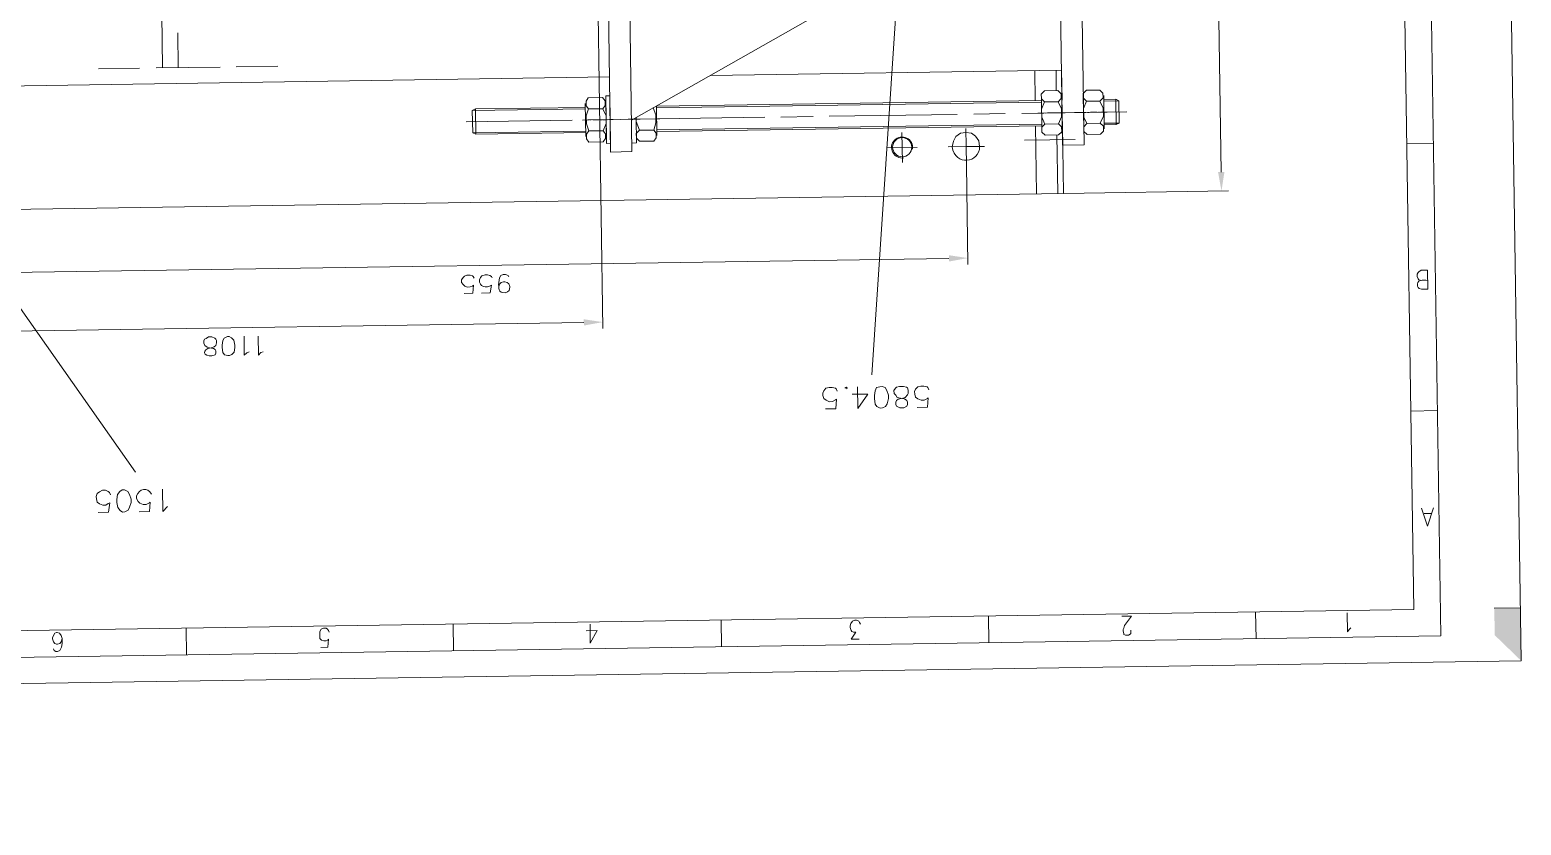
# Model space of a CAD drawing. Header units: millimetres. Extents: x -48 to 5523, y -114 to 5147.
# Drawn here: x -37.728 to -36.156, y -114.431 to -113.593 of the extents above; entities that cross this region are included whole.
import ezdxf

# ---------------------------------------------------------------- set-up
doc = ezdxf.new("R2010")
doc.units = ezdxf.units.MM
doc.layers.add('PDF_Geometry', color=7, linetype='Continuous')
doc.layers.add('PDF_Solid Fills', color=7, linetype='Continuous')

msp = doc.modelspace()

# ---------------------------------------------------------------- linework, layer by layer
at = {"layer": 'PDF_Geometry', "lineweight": 13}
for points in [[(-47.5984, -114.4313), (-47.6491, -111.0825), (-36.2071, -110.9093), (-36.1564, -114.258)], [(-47.5713, -114.4034), (-47.6212, -111.1096), (-36.2909, -110.938), (-36.241, -114.2318)], [(-47.5434, -114.3747), (-47.5925, -111.1375), (-36.3188, -110.9668), (-36.2697, -114.2039)], [(-36.6147, -113.6566), (-36.6006, -113.6564), (-36.5972, -113.6596), (-36.5971, -113.6646), (-36.6004, -113.668), (-36.6145, -113.6682), (-36.6179, -113.665), (-36.618, -113.66)], [(-37.1397, -113.6645), (-37.1247, -113.6643), (-37.1221, -113.6676), (-37.122, -113.6726), (-37.1245, -113.676), (-37.1395, -113.6762), (-37.142, -113.6729), (-37.1421, -113.6679)], [(-37.1206, -113.7126), (-37.1214, -113.6626), (-37.1172, -113.6625), (-37.1164, -113.7125)], [(-36.6589, -113.6572), (-36.6447, -113.657), (-36.6413, -113.6603), (-36.6413, -113.6653), (-36.6445, -113.6687), (-36.6587, -113.6689), (-36.6621, -113.6656), (-36.6622, -113.6606)], [(-37.124, -113.711), (-37.1215, -113.7076), (-37.1216, -113.7026), (-37.1241, -113.6993), (-37.1391, -113.6995), (-37.1416, -113.7029), (-37.1415, -113.7079), (-37.139, -113.7112)], [(-36.644, -113.7037), (-36.6407, -113.7003), (-36.6408, -113.6953), (-36.6442, -113.692), (-36.6584, -113.6922), (-36.6616, -113.6956), (-36.6616, -113.7006), (-36.6582, -113.7039)], [(-36.5999, -113.703), (-36.5966, -113.6996), (-36.5966, -113.6946), (-36.6, -113.6914), (-36.6142, -113.6916), (-36.6175, -113.695), (-36.6174, -113.7), (-36.614, -113.7032)], [(-37.5181, -113.9361), (-37.5156, -113.9352), (-37.5131, -113.9327), (-37.5124, -113.9277), (-37.5124, -113.9252), (-37.5133, -113.9202), (-37.5159, -113.9177), (-37.5184, -113.9161), (-37.5201, -113.9161), (-37.5234, -113.9179), (-37.525, -113.9204), (-37.5258, -113.9254), (-37.5257, -113.9279), (-37.5248, -113.9329), (-37.5231, -113.9354), (-37.5198, -113.9361)], [(-36.8297, -113.9915), (-36.8264, -113.9898), (-36.8247, -113.9873), (-36.8232, -113.9814), (-36.8232, -113.9781), (-36.825, -113.9731), (-36.8267, -113.9698), (-36.83, -113.969), (-36.8325, -113.9691), (-36.8358, -113.97), (-36.8375, -113.9733), (-36.8382, -113.9783), (-36.8382, -113.9817), (-36.8372, -113.9875), (-36.8355, -113.99), (-36.8322, -113.9916)], [(-36.8072, -113.9912), (-36.8039, -113.9895), (-36.8031, -113.9878), (-36.8031, -113.9853), (-36.804, -113.9836), (-36.8065, -113.982), (-36.8107, -113.9812), (-36.814, -113.9805), (-36.8157, -113.978), (-36.8174, -113.9763), (-36.8175, -113.973), (-36.8158, -113.9705), (-36.815, -113.9696), (-36.8117, -113.9688), (-36.8075, -113.9687), (-36.8042, -113.9695), (-36.8033, -113.9703), (-36.8025, -113.9728), (-36.8024, -113.9761), (-36.8032, -113.9778), (-36.8057, -113.9803), (-36.8082, -113.9812), (-36.8132, -113.9821), (-36.8148, -113.9838), (-36.8156, -113.9855), (-36.8156, -113.988), (-36.8147, -113.9896), (-36.8113, -113.9913)], [(-37.6281, -114.1011), (-37.6248, -114.0994), (-37.6232, -114.0961), (-37.6216, -114.091), (-37.6216, -114.0877), (-37.6234, -114.0827), (-37.6251, -114.0794), (-37.6285, -114.0778), (-37.631, -114.0778), (-37.6334, -114.0795), (-37.6359, -114.0829), (-37.6366, -114.0879), (-37.6366, -114.0913), (-37.6357, -114.0963), (-37.6331, -114.0995), (-37.6306, -114.1012)]]:
    msp.add_lwpolyline(points, close=True, dxfattribs=at)
for points in [[(-36.4726, -113.7428), (-36.4932, -112.3838)], [(-36.646, -113.2978), (-36.6397, -113.7145), (-36.6172, -113.7141), (-36.6236, -113.29)], [(-37.1315, -113.4352), (-37.1334, -113.3052), (-37.1315, -113.4352), (-37.1243, -113.9077)], [(-36.8057, -113.4269), (-36.841, -113.9567)], [(-37.4864, -113.4956), (-36.854, -113.486), (-36.853, -113.551), (-37.0943, -113.688)], [(-37.5894, -113.5763), (-37.5885, -113.633)], [(-37.1186, -113.5692), (-37.1163, -113.7217), (-37.0938, -113.7213), (-37.0961, -113.5689)], [(-37.5724, -113.5961), (-37.5719, -113.6327)], [(-38.9314, -113.6183), (-38.9287, -113.8), (-38.3762, -113.7916), (-36.6389, -113.7653), (-36.4648, -113.7626)], [(-37.6127, -113.6333), (-37.656, -113.634)], [(-37.5277, -113.6321), (-37.5952, -113.6331)], [(-37.4669, -113.6311), (-37.511, -113.6318)], [(-36.6404, -113.667), (-36.6409, -113.6353), (-37.0108, -113.6409)], [(-36.6687, -113.6674), (-36.6692, -113.6357)], [(-36.6464, -113.6571), (-36.6467, -113.6354)], [(-37.1175, -113.6425), (-38.0541, -113.6567)], [(-37.6171, -114.0593), (-37.8896, -113.6717)], [(-37.1424, -113.7054), (-37.1429, -113.6704)], [(-37.1207, -113.7051), (-37.1212, -113.6701)], [(-36.6621, -113.6673), (-37.0679, -113.6734), (-37.0674, -113.7043)], [(-37.0678, -113.6751), (-36.662, -113.669)], [(-36.6616, -113.6981), (-36.6621, -113.6631)], [(-36.6584, -113.6922), (-36.6618, -113.6848), (-36.6619, -113.6765), (-36.6587, -113.6689)], [(-36.6445, -113.6687), (-36.6411, -113.6761), (-36.641, -113.6845), (-36.6442, -113.692)], [(-36.6399, -113.6978), (-36.6405, -113.6628)], [(-36.6174, -113.6975), (-36.618, -113.6625)], [(-36.6142, -113.6916), (-36.6176, -113.6841), (-36.6178, -113.6758), (-36.6145, -113.6682)], [(-36.6004, -113.668), (-36.5969, -113.6755), (-36.5968, -113.6838), (-36.6, -113.6914)], [(-36.5958, -113.6971), (-36.5963, -113.6621)], [(-36.5958, -113.693), (-36.5833, -113.6928), (-36.58, -113.6911), (-36.5804, -113.6677), (-36.5837, -113.6661), (-36.5962, -113.6663)], [(-36.5962, -113.668), (-36.5804, -113.6677)], [(-36.5833, -113.6928), (-36.5837, -113.6661)], [(-37.2685, -113.6898), (-37.1568, -113.6881)], [(-37.1428, -113.6746), (-37.2587, -113.6763), (-37.262, -113.678)], [(-37.1428, -113.6762), (-37.262, -113.678), (-37.2616, -113.7014), (-37.2583, -113.703), (-37.1424, -113.7012)], [(-37.2583, -113.703), (-37.2587, -113.6763)], [(-37.146, -113.688), (-37.1393, -113.6879)], [(-37.1391, -113.6995), (-37.1417, -113.6921), (-37.1419, -113.6837), (-37.1395, -113.6762)], [(-37.1401, -113.6879), (-37.106, -113.6873)], [(-37.1385, -113.6878), (-37.1368, -113.6878)], [(-37.1351, -113.6878), (-37.1285, -113.6877)], [(-37.1268, -113.6877), (-37.1251, -113.6876)], [(-37.0852, -113.687), (-37.126, -113.6877)], [(-37.1245, -113.676), (-37.121, -113.6834), (-37.1209, -113.6917), (-37.1241, -113.6993)], [(-37.1193, -113.6876), (-37.1176, -113.6875), (-37.1243, -113.6876), (-37.121, -113.6876)], [(-37.1168, -113.6875), (-37.1135, -113.6875)], [(-37.0976, -113.6872), (-37.086, -113.687)], [(-37.0939, -113.7122), (-37.0889, -113.7121), (-37.0893, -113.6854)], [(-37.0927, -113.6871), (-37.0643, -113.6867)], [(-37.0893, -113.6871), (-36.9535, -113.685)], [(-37.0708, -113.6985), (-37.0684, -113.6909), (-37.0685, -113.6826), (-37.0712, -113.6752)], [(-36.9368, -113.6848), (-36.9027, -113.6843)], [(-36.886, -113.684), (-36.751, -113.682)], [(-36.7335, -113.6817), (-36.7002, -113.6812)], [(-36.6827, -113.6809), (-36.5719, -113.6793)], [(-36.666, -113.6807), (-36.6594, -113.6806)], [(-36.6577, -113.6806), (-36.656, -113.6805)], [(-36.6552, -113.6805), (-36.6477, -113.6804)], [(-36.6544, -113.6805), (-36.6002, -113.6797)], [(-36.646, -113.6804), (-36.6452, -113.6804)], [(-36.6435, -113.6803), (-36.6369, -113.6802)], [(-36.6219, -113.68), (-36.6152, -113.6799)], [(-36.6135, -113.6799), (-36.6119, -113.6799)], [(-36.6102, -113.6798), (-36.6035, -113.6797)], [(-36.6019, -113.6797), (-36.601, -113.6797)], [(-36.5994, -113.6797), (-36.5927, -113.6796)], [(-37.2616, -113.7014), (-37.1425, -113.6996)], [(-37.0893, -113.6896), (-37.0858, -113.6987), (-37.0891, -113.7021), (-37.089, -113.7071), (-37.0856, -113.7104), (-37.0706, -113.7101), (-37.0682, -113.7068), (-37.0683, -113.7018), (-37.0708, -113.6985), (-37.0858, -113.6987)], [(-37.0675, -113.6984), (-36.6617, -113.6923)], [(-37.0675, -113.7001), (-36.6617, -113.694)], [(-36.8091, -113.7012), (-36.8088, -113.717), (-36.8086, -113.7328)], [(-36.7272, -113.7158), (-36.7281, -113.71), (-36.7315, -113.705), (-36.7357, -113.7017), (-36.7416, -113.701), (-36.7474, -113.7019), (-36.7523, -113.7053), (-36.7548, -113.7104), (-36.7563, -113.7162)], [(-36.7416, -113.6968), (-36.7413, -113.716), (-36.7222, -113.7157)], [(-36.6672, -113.7657), (-36.6683, -113.6941)], [(-36.6447, -113.7654), (-36.6457, -113.7037)], [(-36.6389, -113.7653), (-36.64, -113.6936), (-36.6398, -113.7086)], [(-36.5959, -113.6913), (-36.58, -113.6911)], [(-36.8247, -113.7173), (-36.793, -113.7168)], [(-36.7605, -113.7163), (-36.7413, -113.716), (-36.741, -113.7352), (-36.7395, -113.8401)], [(-36.6798, -113.7092), (-36.6264, -113.7084)], [(-36.2772, -113.7131), (-36.2488, -113.7127)], [(-36.7596, -113.8338), (-37.7969, -113.8495)], [(-37.2707, -113.8707), (-37.2616, -113.8706), (-37.2609, -113.8622), (-37.2617, -113.8631), (-37.2642, -113.8639), (-37.2675, -113.864), (-37.27, -113.8632), (-37.2717, -113.8615), (-37.2734, -113.8591), (-37.2734, -113.8566), (-37.2718, -113.854), (-37.2702, -113.8524), (-37.2677, -113.8515), (-37.2643, -113.8514), (-37.2618, -113.8522), (-37.261, -113.853), (-37.2601, -113.8547)], [(-37.2543, -113.8563), (-37.2535, -113.8538), (-37.2518, -113.8521), (-37.2485, -113.8512), (-37.246, -113.8512), (-37.2435, -113.8519), (-37.2418, -113.8528), (-37.241, -113.8544)], [(-37.2342, -113.8593), (-37.2335, -113.8543), (-37.2318, -113.8518), (-37.2294, -113.8509), (-37.2269, -113.8509), (-37.2243, -113.8517), (-37.2235, -113.8533)], [(-37.2342, -113.8635), (-37.2334, -113.861), (-37.2317, -113.8593), (-37.2292, -113.8584), (-37.2276, -113.8584), (-37.2251, -113.8592), (-37.2234, -113.8608), (-37.2225, -113.8633), (-37.2225, -113.8641), (-37.2233, -113.8675), (-37.2249, -113.8692), (-37.2274, -113.87)], [(-36.2616, -113.8571), (-36.2642, -113.8563), (-36.265, -113.8555), (-36.2659, -113.853), (-36.2659, -113.8505), (-36.2651, -113.8488), (-36.2643, -113.848), (-36.2618, -113.8462), (-36.2551, -113.8461), (-36.2548, -113.8661), (-36.2615, -113.8662), (-36.264, -113.8655), (-36.2649, -113.8646), (-36.2657, -113.863)], [(-37.2524, -113.8704), (-37.2432, -113.8703), (-37.2417, -113.8619)], [(-38.3543, -113.9196), (-37.1444, -113.9013)], [(-37.5364, -113.9364), (-37.5331, -113.9355), (-37.5323, -113.9338), (-37.5323, -113.9313), (-37.5332, -113.9297), (-37.5349, -113.9289), (-37.5391, -113.9281), (-37.5416, -113.9273), (-37.5441, -113.9257), (-37.545, -113.9232), (-37.545, -113.9207), (-37.5442, -113.919), (-37.5425, -113.9182), (-37.5401, -113.9164), (-37.5367, -113.9164), (-37.5334, -113.918), (-37.5325, -113.9188), (-37.5317, -113.9205), (-37.5316, -113.923), (-37.5324, -113.9255), (-37.5341, -113.9272), (-37.5374, -113.9281)], [(-37.4973, -113.9325), (-37.4998, -113.9333), (-37.5023, -113.9359), (-37.5026, -113.9159)], [(-37.4823, -113.9322), (-37.4848, -113.9331), (-37.4873, -113.9357), (-37.4876, -113.9157)], [(-36.8897, -113.9924), (-36.8788, -113.9923), (-36.8782, -113.9823), (-36.879, -113.9831), (-36.8823, -113.9848), (-36.8856, -113.9849), (-36.889, -113.9833), (-36.8915, -113.9816), (-36.8924, -113.9783), (-36.8924, -113.9758), (-36.8916, -113.9733), (-36.8892, -113.9708), (-36.8858, -113.9699), (-36.8825, -113.9698), (-36.8792, -113.9706), (-36.8783, -113.9714), (-36.8774, -113.9739)], [(-36.8675, -113.9713), (-36.8667, -113.9704), (-36.8675, -113.9696), (-36.8692, -113.9705)], [(-36.8558, -113.9694), (-36.8555, -113.9919), (-36.8449, -113.9768), (-36.8616, -113.977)], [(-36.793, -113.991), (-36.7822, -113.9908), (-36.7815, -113.9808), (-36.7823, -113.9816), (-36.7856, -113.9834), (-36.789, -113.9834), (-36.7923, -113.9818), (-36.7948, -113.9802), (-36.7957, -113.9768), (-36.7958, -113.9743), (-36.795, -113.9718), (-36.7925, -113.9693), (-36.7892, -113.9684), (-36.7859, -113.9684), (-36.7825, -113.9691), (-36.7817, -113.97), (-36.7808, -113.9725)], [(-36.2729, -113.9948), (-36.2446, -113.9943)], [(-37.6564, -114.1016), (-37.6456, -114.1014), (-37.6441, -114.0914), (-37.6457, -114.0922), (-37.6482, -114.0939), (-37.6516, -114.094), (-37.6549, -114.0924), (-37.6574, -114.0907), (-37.6583, -114.0874), (-37.6584, -114.0849), (-37.6576, -114.0816), (-37.6551, -114.0799), (-37.6518, -114.0782), (-37.6485, -114.0781), (-37.6459, -114.0797), (-37.6443, -114.0805), (-37.6434, -114.083)], [(-37.5832, -114.0955), (-37.5881, -114.1005), (-37.5885, -114.0772)], [(-37.6131, -114.1009), (-37.6023, -114.1007), (-37.6016, -114.0907), (-37.6024, -114.0916), (-37.6057, -114.0933), (-37.6091, -114.0933), (-37.6124, -114.0917), (-37.6141, -114.0901), (-37.6158, -114.0868), (-37.6159, -114.0843)], [(-36.2488, -114.0969), (-36.2552, -114.1162), (-36.2613, -114.0971)], [(-36.2513, -114.1028), (-36.2588, -114.1029)], [(-36.4359, -114.2348), (-36.4364, -114.2064)], [(-36.1572, -114.2022), (-36.1847, -114.2026)], [(-37.2817, -114.2476), (-37.2821, -114.2192)], [(-37.1379, -114.2196), (-37.1376, -114.2396), (-37.1303, -114.2261), (-37.142, -114.2263)], [(-36.9992, -114.2433), (-36.9996, -114.215)], [(-36.8543, -114.2353), (-36.8627, -114.2354), (-36.8578, -114.2278), (-36.8603, -114.2279), (-36.8619, -114.227), (-36.8628, -114.2262), (-36.8637, -114.2229), (-36.8637, -114.2212), (-36.8629, -114.2187), (-36.8613, -114.2162), (-36.8588, -114.2153), (-36.8571, -114.2153), (-36.8546, -114.2161), (-36.8538, -114.2178), (-36.8529, -114.2194)], [(-36.7176, -114.239), (-36.718, -114.2107)], [(-36.5678, -114.2259), (-36.5677, -114.2293), (-36.5685, -114.2301), (-36.5702, -114.231), (-36.5735, -114.231), (-36.5752, -114.2302), (-36.5752, -114.2294), (-36.5761, -114.2269), (-36.5761, -114.2252), (-36.5753, -114.2235), (-36.5745, -114.221), (-36.5672, -114.2109), (-36.5772, -114.2111)], [(-36.3361, -114.2233), (-36.3378, -114.2249), (-36.3394, -114.2275), (-36.3397, -114.2075)], [(-37.7034, -114.2456), (-37.7026, -114.2473), (-37.7009, -114.2481), (-37.6992, -114.2481), (-37.6967, -114.2472), (-37.6951, -114.2438), (-37.6944, -114.2397), (-37.6944, -114.2347), (-37.6953, -114.2313), (-37.697, -114.2289), (-37.6995, -114.2281), (-37.7004, -114.2281), (-37.702, -114.2289), (-37.7036, -114.2315), (-37.7044, -114.234), (-37.7044, -114.2348), (-37.7035, -114.2381), (-37.7019, -114.2398), (-37.7002, -114.2406), (-37.6993, -114.2406), (-37.6969, -114.2397), (-37.6952, -114.238), (-37.6944, -114.2347)], [(-37.5633, -114.2518), (-37.5637, -114.2235)], [(-37.4218, -114.2439), (-37.4143, -114.2437), (-37.4136, -114.2354), (-37.4144, -114.2362), (-37.416, -114.2371), (-37.4185, -114.2371), (-37.421, -114.2363), (-37.4227, -114.2347), (-37.4228, -114.2272), (-37.4212, -114.2247), (-37.4187, -114.2238), (-37.4162, -114.2238), (-37.4145, -114.2246), (-37.4137, -114.2262), (-37.4128, -114.2279)]]:
    msp.add_lwpolyline(points, dxfattribs=at)
at = {"layer": 'PDF_Geometry', "lineweight": 0}
msp.add_lwpolyline([(-36.1572, -114.2022), (-36.1847, -114.2026)], dxfattribs=at)
at = {"layer": 'PDF_Geometry', "lineweight": 13}
msp.add_circle((-36.8088, -113.7166), 0.0101, dxfattribs=at)
msp.add_arc((-36.809, -113.7169), 0.0111, 351.4494, 280.286, dxfattribs=at)
for points in [[(-36.7563, -113.7162), (-36.7529, -113.737), (-36.7274, -113.7334), (-36.7272, -113.7158)], [(-37.2417, -113.8619), (-37.2469, -113.8654), (-37.2554, -113.8644), (-37.2543, -113.8563)], [(-37.2274, -113.87), (-37.2348, -113.8705), (-37.2342, -113.8649), (-37.2342, -113.8593)], [(-36.2657, -113.863), (-36.2669, -113.856), (-36.2598, -113.8567), (-36.255, -113.857)], [(-37.5374, -113.9281), (-37.5478, -113.9297), (-37.5455, -113.9376), (-37.5364, -113.9364)], [(-37.6159, -114.0843), (-37.6135, -114.0763), (-37.604, -114.0745), (-37.6001, -114.0824)]]:
    msp.add_open_spline(points, degree=3, dxfattribs=at)
at = {"layer": 'PDF_Solid Fills', "lineweight": 13, "transparency": 33554559}
for points in [[(-36.4692, -113.7427), (-36.4759, -113.7428), (-36.4723, -113.7628)], [(-36.7595, -113.8371), (-36.7596, -113.8305), (-36.7396, -113.8335)], [(-37.1444, -113.9046), (-37.1445, -113.898), (-37.1244, -113.901)], [(-36.1847, -114.2026), (-36.1572, -114.2022), (-36.1843, -114.231)], [(-36.1572, -114.2022), (-36.1843, -114.231), (-36.1847, -114.2026)]]:
    msp.add_solid(points, dxfattribs=at)
at = {"layer": 'PDF_Solid Fills', "lineweight": 0, "transparency": 33554559}
msp.add_solid([(-36.1843, -114.231), (-36.1564, -114.258), (-36.1572, -114.2022)], dxfattribs=at)

doc.saveas('drawing.dxf')
